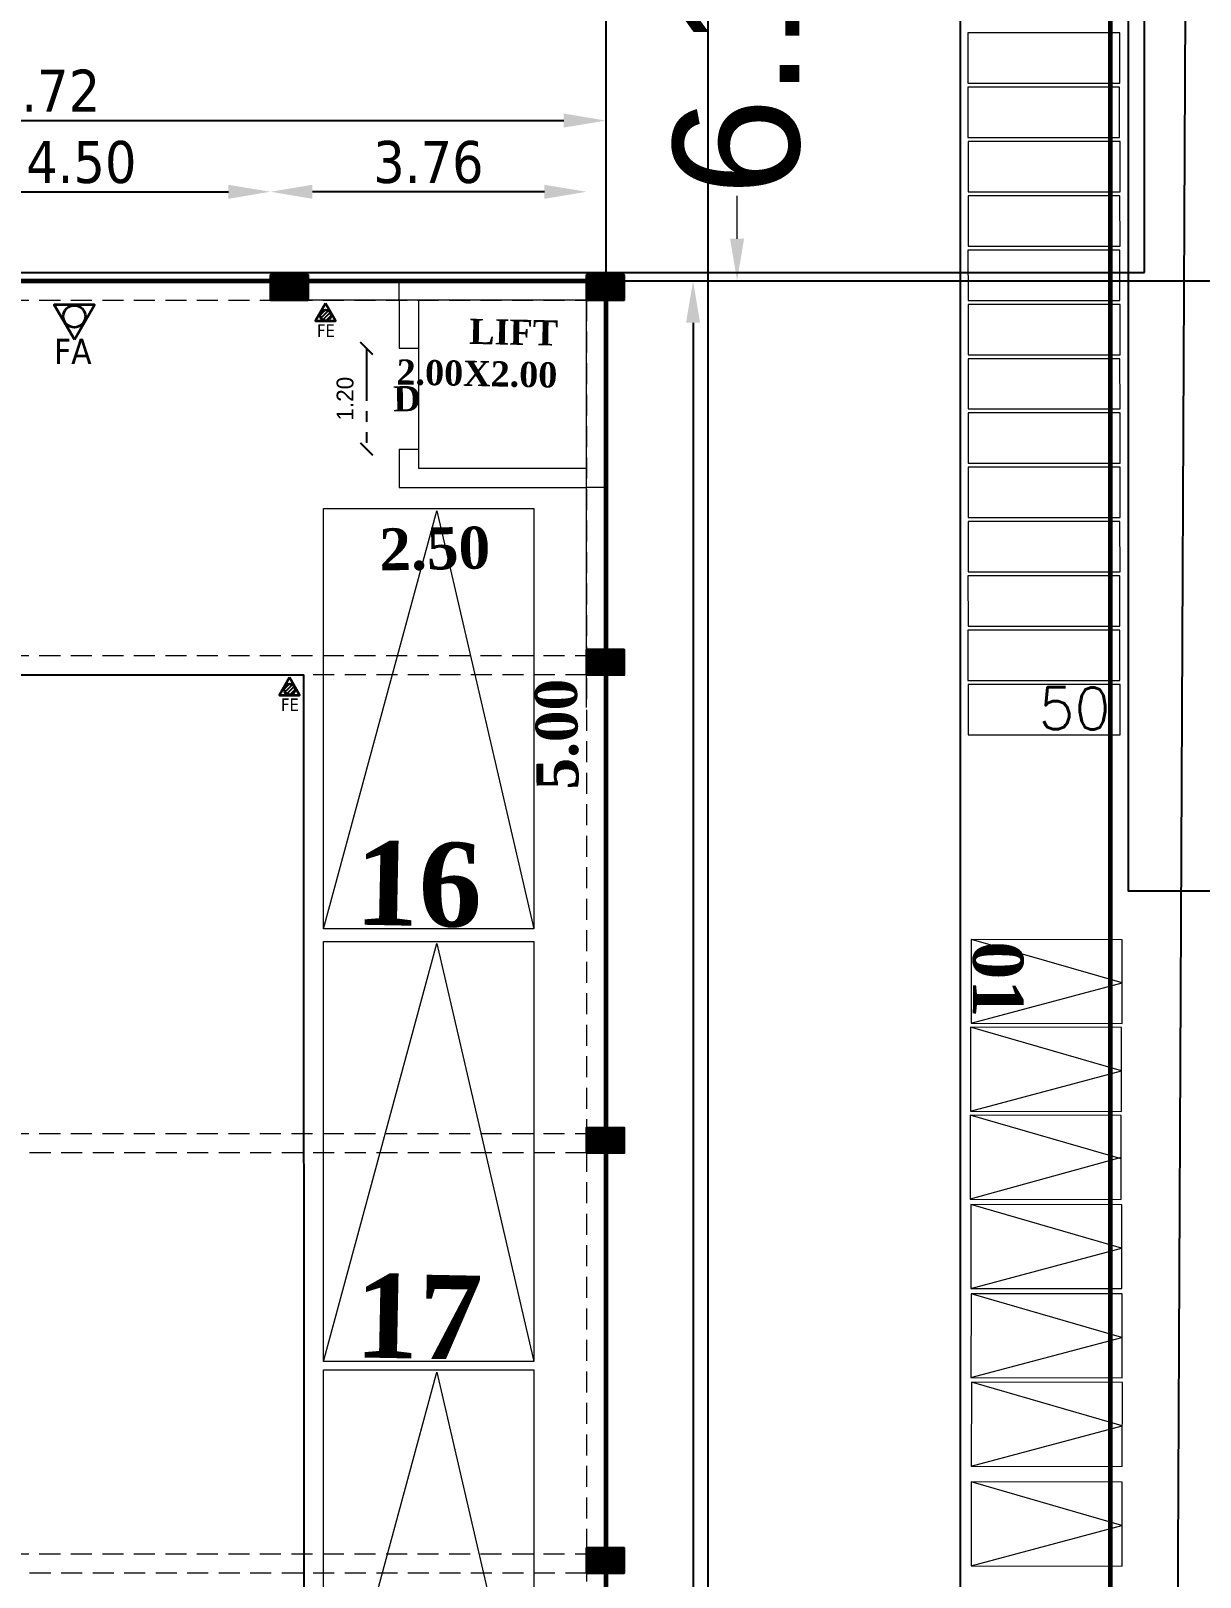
# Model space of a CAD drawing. Header units: metres. Extents: x -44 to 239, y -4 to 219.
# Drawn here: x 23.97 to 37.88, y 152.8 to 171.21 of the extents above; entities that cross this region are included whole.
import ezdxf

# ---------------------------------------------------------------- set-up
doc = ezdxf.new("R2010")
doc.units = ezdxf.units.M
doc.header["$MEASUREMENT"] = 0
doc.linetypes.add('001- GROUND FLOOR PLAN$0$HIDDEN', pattern=[0.375, 0.25, -0.125])
doc.linetypes.add('PHANTOM2', pattern=[1.25, 0.625, -0.125, 0.125, -0.125, 0.125, -0.125])
for name, color, linetype in [('0 @ 1', 7, 'Continuous'), ('11', 248, 'Continuous'), ('AS_AT_SITE', 6, 'Continuous'), ('BLK_1_INTERNAL_VEHICULAR_ACCESS', 161, 'Continuous'), ('BLK_2_COVERED_AREA', 140, 'Continuous'), ('BLK_2_FLR_0_BLT_UP_AREA', 8, 'Continuous'), ('BLK_2_FLR_0_EXIT_WIDTH_DOOR', 2, 'Continuous'), ('BLK_2_FLR_0_STILT', 7, 'Continuous'), ('BLK_2_INTERNAL_VEHICULAR_ACCESS', 161, 'Continuous'), ('BLK_2_LVL_0_BLDG_FOOT_PRINT', 1, 'Continuous'), ('BLK_2_LVL_0_REAR_SETBACK', 11, 'Continuous'), ('BLK_2_LVL_0_SIDE_SETBACK2', 102, 'Continuous'), ('DISTANCE_BLK', 238, 'Continuous'), ('PER_AISLE_WIDTH', 5, 'Continuous'), ('RWH', 130, 'Continuous'), ('TWO_WHEELER_DRIVE_WAY', 6, 'Continuous')]:
    doc.layers.add(name, color=color, linetype=linetype)
for name, color, linetype, lineweight in [('A-Column RCC', 6, 'Continuous', 30), ('A-Hatch Concrete-TC', 253, 'Continuous', 0), ('BLK_2_FLR_0_LIFT_1', 30, 'Continuous', 0), ('CYCLE_PARKING', 250, 'Continuous', 0), ('TWO_WHEELER_PARKING', 7, 'Continuous', 0)]:
    doc.layers.add(name, color=color, linetype=linetype, lineweight=lineweight)
doc.styles.add('ARIAL', font='arial.ttf')
doc.styles.add('CODE', font='tahoma.ttf')
doc.styles.add('MtXpl_Times_New_Roma', font='timesbd.ttf')
doc.styles.add('ROMANS', font='romans__.ttf', dxfattribs={"width": 0.75})
doc.styles.get("Standard").update_dxf_attribs({"font": 'arial.ttf'})
doc.styles.add('USA TEXT', font='GOTHIC.TTF')
doc.dimstyles.new('1-100-ED', dxfattribs={"dimtxt": 0.2, "dimasz": 0.15, "dimexe": 0.18, "dimexo": 0.0625, "dimgap": 0.15, "dimtad": 1, "dimzin": 0, "dimdsep": 46, "dimtxsty": 'USA TEXT', "dimblk": 'ARCHTICK', "dimcen": 0.1, "dimse1": 1, "dimse2": 1, "dimclrd": 256, "dimclrt": 256, "dimadec": 0, "dimazin": 0, "dimtfac": 1, "dimtofl": 0, "dimtmove": 0, "dimatfit": 3, "dimldrblk": 'ARCHTICK', "dimfxl": 0, "dimtolj": 1, "dimtzin": 0, "dimarcsym": 0})
doc.dimstyles.new('Copy of drain width', dxfattribs={"dimtxt": 1.5, "dimasz": 1, "dimexe": 0.18, "dimexo": 0.0625, "dimgap": 0.09, "dimtad": 0, "dimzin": 0, "dimdsep": 46, "dimtxsty": 'ARIAL', "dimcen": 0.09, "dimse1": 1, "dimse2": 1, "dimclrd": 21, "dimadec": 0, "dimazin": 0, "dimtfac": 1, "dimtofl": 0, "dimtmove": 0, "dimatfit": 3, "dimfxl": 0, "dimtolj": 1, "dimtzin": 0, "dimlwd": 9, "dimarcsym": 0})
doc.dimstyles.new('OUTER', dxfattribs={"dimscale": 0, "dimtxt": 0.35, "dimasz": 0.3, "dimexe": 0.18, "dimexo": 0.0625, "dimgap": 0.09, "dimtad": 1, "dimzin": 0, "dimdsep": 46, "dimtxsty": 'CODE', "dimcen": 0.09, "dimse1": 1, "dimse2": 1, "dimclrd": 256, "dimclrt": 1, "dimadec": 0, "dimazin": 0, "dimtfac": 1, "dimtofl": 0, "dimtmove": 2, "dimatfit": 3, "dimfxl": 0, "dimtolj": 1, "dimtzin": 0, "dimarcsym": 0})
pattern_1 = [(45, (-47.618562, 147.236), (-0.022097087, 0.022097087), [])]
pattern_2 = [(45, (-47.190205, 151.687765), (-0.022097087, 0.022097087), [])]
pattern_3 = [(45, (-47.618562, 147.236), (-0.022097087, 0.022097087), [])]
pattern_4 = [(45, (-47.190205, 151.687765), (-0.022097087, 0.022097087), [])]

# ---------------------------------------------------------------- blocks, each defined once
blk = doc.blocks.new('*D456')
at = {"color": 21, "lineweight": 9}
for p, q in [((30.213, 188.75), (29.213, 188.75)), ((39.031, 188.75), (40.031, 188.75))]:
    blk.add_line(p, q, dxfattribs=at)
at = {"color": 21}
for points in [[(30.213, 188.916), (30.213, 188.583), (31.213, 188.75)], [(39.031, 188.916), (39.031, 188.583), (38.031, 188.75)]]:
    blk.add_solid(points, dxfattribs=at)
at = {"layer": 'Defpoints', "color": 0}
for p in [(31.213, 188.75), (38.031, 188.75), (38.031, 164.272)]:
    blk.add_point(p, dxfattribs=at)
at = {"color": 0, "lineweight": 20, "insert": (34.151, 188.75), "char_height": 1.5, "attachment_point": 5, "style": 'ARIAL'}
blk.add_mtext('\\A1;6.82', dxfattribs=at)
blk = doc.blocks.new('*D465')
at = {"color": 21, "lineweight": 9}
for p, q in [((32.375, 173.832), (32.375, 173.322)), ((32.375, 168.733), (32.375, 169.243))]:
    blk.add_line(p, q, dxfattribs=at)
at = {"color": 21}
for points in [[(32.292, 173.832), (32.459, 173.832), (32.375, 174.332)], [(32.292, 168.733), (32.459, 168.733), (32.375, 168.233)]]:
    blk.add_solid(points, dxfattribs=at)
at = {"layer": 'Defpoints', "color": 0}
for p in [(31.213, 174.332), (30.803, 168.233), (32.375, 168.233)]:
    blk.add_point(p, dxfattribs=at)
at = {"color": 0, "insert": (32.375, 171.282), "char_height": 1.5, "attachment_point": 5, "rotation": 90, "style": 'ARIAL'}
blk.add_mtext('\\A1;6.10', dxfattribs=at)
blk = doc.blocks.new('*D466')
at = {"color": 21, "lineweight": 9}
for p, q in [((39.321, 167.233), (39.321, 145.238)), ((39.321, 118.016), (39.321, 140.011))]:
    blk.add_line(p, q, dxfattribs=at)
at = {"color": 21}
for points in [[(39.154, 167.233), (39.487, 167.233), (39.321, 168.233)], [(39.154, 118.016), (39.487, 118.016), (39.321, 117.016)]]:
    blk.add_solid(points, dxfattribs=at)
at = {"layer": 'Defpoints', "color": 0}
for p in [(30.803, 168.233), (30.803, 117.016), (39.321, 117.016)]:
    blk.add_point(p, dxfattribs=at)
at = {"color": 0, "insert": (39.321, 142.624), "char_height": 1.5, "attachment_point": 5, "rotation": 90, "style": 'ARIAL'}
blk.add_mtext('\\A1;51.22', dxfattribs=at)
blk = doc.blocks.new('cq')
at = {"layer": 'A-Hatch Concrete-TC'}
h = blk.add_hatch(dxfattribs=at)
h.set_pattern_fill('ANSI31', scale=0.01, angle=90)
h.set_pattern_definition([(135, (0, 0), (-0.00088388347648, -0.00088388347648), [])])
h.paths.add_polyline_path([(8280.033, -864.633), (8280.033, -864.333), (8279.583, -864.333), (8279.583, -864.633)])
at = {"layer": 'A-Column RCC', "color": 7}
blk.add_lwpolyline([(8280.033, -864.633), (8280.033, -864.333), (8279.583, -864.333), (8279.583, -864.633)], close=True, dxfattribs=at)
blk = doc.blocks.new('*D770')
at = {"lineweight": -2, "ltscale": 2}
blk.add_line((17.593, 170.139), (30.313, 170.139), dxfattribs=at)
at = {"ltscale": 2}
for points in [[(17.593, 170.223), (17.593, 170.056), (17.093, 170.139)], [(30.313, 170.223), (30.313, 170.056), (30.813, 170.139)]]:
    blk.add_solid(points, dxfattribs=at)
at = {"layer": 'Defpoints', "color": 0, "ltscale": 2}
for p in [(30.813, 170.139), (17.093, 167.481), (30.813, 167.481)]:
    blk.add_point(p, dxfattribs=at)
at = {"color": 1, "lineweight": 20, "ltscale": 2, "insert": (23.953, 170.49), "char_height": 0.5, "attachment_point": 5, "style": 'CODE'}
blk.add_mtext('\\A1;13.72', dxfattribs=at)
blk = doc.blocks.new('*D771')
at = {"lineweight": -2, "ltscale": 2}
blk.add_line((31.852, 167.733), (31.852, 117.516), dxfattribs=at)
at = {"ltscale": 2}
for points in [[(31.768, 167.733), (31.935, 167.733), (31.852, 168.233)], [(31.768, 117.516), (31.935, 117.516), (31.852, 117.016)]]:
    blk.add_solid(points, dxfattribs=at)
at = {"layer": 'Defpoints', "color": 0, "ltscale": 2}
for p in [(30.583, 168.233), (24.826, 117.016), (31.852, 117.016)]:
    blk.add_point(p, dxfattribs=at)
at = {"color": 1, "lineweight": 20, "ltscale": 2, "insert": (31.501, 142.624), "char_height": 0.5, "attachment_point": 5, "rotation": 90, "style": 'CODE'}
blk.add_mtext('\\A1;51.22', dxfattribs=at)
blk = doc.blocks.new('*D773')
at = {"lineweight": -2, "ltscale": 2}
blk.add_line((22.823, 169.292), (26.323, 169.292), dxfattribs=at)
at = {"ltscale": 2}
for points in [[(22.823, 169.375), (22.823, 169.208), (22.323, 169.292)], [(26.323, 169.375), (26.323, 169.208), (26.823, 169.292)]]:
    blk.add_solid(points, dxfattribs=at)
at = {"layer": 'Defpoints', "color": 0, "ltscale": 2}
for p in [(26.823, 169.292), (26.823, 168.003), (22.323, 167.559)]:
    blk.add_point(p, dxfattribs=at)
at = {"color": 1, "lineweight": 20, "ltscale": 2, "insert": (24.573, 169.642), "char_height": 0.5, "attachment_point": 5, "style": 'CODE'}
blk.add_mtext('\\A1;4.50', dxfattribs=at)
blk = doc.blocks.new('*D774')
at = {"lineweight": -2, "ltscale": 2}
blk.add_line((30.083, 169.292), (27.323, 169.292), dxfattribs=at)
at = {"ltscale": 2}
for points in [[(27.323, 169.375), (27.323, 169.208), (26.823, 169.292)], [(30.083, 169.375), (30.083, 169.208), (30.583, 169.292)]]:
    blk.add_solid(points, dxfattribs=at)
at = {"layer": 'Defpoints', "color": 0, "ltscale": 2}
for p in [(26.823, 169.292), (26.823, 168.003), (30.583, 167.668)]:
    blk.add_point(p, dxfattribs=at)
at = {"color": 1, "lineweight": 20, "ltscale": 2, "insert": (28.703, 169.642), "char_height": 0.5, "attachment_point": 5, "style": 'CODE'}
blk.add_mtext('\\A1;3.76', dxfattribs=at)
blk = doc.blocks.new('_ArchTick')
at = {"color": 0, "linetype": 'ByBlock', "const_width": 0.15}
blk.add_lwpolyline([(-0.5, -0.5), (0.5, 0.5)], dxfattribs=at)
blk = doc.blocks.new('*D489')
at = {"layer": 'BLK_2_FLR_0_EXIT_WIDTH_DOOR', "linetype": 'PHANTOM2', "lineweight": -2}
blk.add_line((27.967, 167.429), (27.967, 166.229), dxfattribs=at)
at = {"layer": 'Defpoints', "color": 0}
for p in [(28.353, 167.429), (27.967, 166.229), (28.353, 166.229)]:
    blk.add_point(p, dxfattribs=at)
at = {"layer": 'BLK_2_FLR_0_EXIT_WIDTH_DOOR', "lineweight": -2, "xscale": 0.15, "yscale": 0.15, "zscale": 0.15}
for p, rotation in [((27.967, 167.429), 90), ((27.967, 166.229), 270)]:
    blk.add_blockref('_ArchTick', p, dxfattribs=dict(at, rotation=rotation))
at = {"layer": 'BLK_2_FLR_0_EXIT_WIDTH_DOOR', "insert": (27.712, 166.829), "char_height": 0.2, "attachment_point": 5, "rotation": 90, "style": 'USA TEXT'}
blk.add_mtext('\\A1;1.20', dxfattribs=at)

msp = doc.modelspace()

# ---------------------------------------------------------------- hatches: boundary and pattern name
at = {"lineweight": 25}
h = msp.add_hatch(dxfattribs=at)
h.set_pattern_fill('ANSI31', color=256, scale=0.25)
h.set_pattern_definition(pattern_2)
h.paths.add_polyline_path([(27.41311, 167.82302, 1), (27.54425, 167.82302, 1)])
h = msp.add_hatch(dxfattribs=at)
h.set_pattern_fill('ANSI31', color=256, scale=0.25)
h.set_pattern_definition(pattern_2)
h.paths.add_polyline_path([(27.41311, 167.82302, 1), (27.54425, 167.82302, 1)])
h = msp.add_hatch(dxfattribs=at)
h.set_pattern_fill('ANSI31', color=256, scale=0.25)
h.set_pattern_definition(pattern_4)
h.paths.add_polyline_path([(27.41311, 167.82302, 1), (27.54425, 167.82302, 1)])
h = msp.add_hatch(dxfattribs=at)
h.set_pattern_fill('ANSI31', color=256, scale=0.25)
h.set_pattern_definition(pattern_4)
h.paths.add_polyline_path([(27.41311, 167.82302, 1), (27.54425, 167.82302, 1)])
h = msp.add_hatch(dxfattribs=at)
h.set_pattern_fill('ANSI31', color=256, scale=0.25)
h.set_pattern_definition(pattern_1)
h.paths.add_polyline_path([(26.98476, 163.37126, 1), (27.1159, 163.37126, 1)])
h = msp.add_hatch(dxfattribs=at)
h.set_pattern_fill('ANSI31', color=256, scale=0.25)
h.set_pattern_definition(pattern_1)
h.paths.add_polyline_path([(26.98476, 163.37126, 1), (27.1159, 163.37126, 1)])
h = msp.add_hatch(dxfattribs=at)
h.set_pattern_fill('ANSI31', color=256, scale=0.25)
h.set_pattern_definition(pattern_3)
h.paths.add_polyline_path([(26.98476, 163.37126, 1), (27.1159, 163.37126, 1)])
h = msp.add_hatch(dxfattribs=at)
h.set_pattern_fill('ANSI31', color=256, scale=0.25)
h.set_pattern_definition(pattern_3)
h.paths.add_polyline_path([(26.98476, 163.37126, 1), (27.1159, 163.37126, 1)])

# ---------------------------------------------------------------- linework, layer by layer
at = {"color": 7, "lineweight": 20}
for p, q in [((30.58337, 168.00295, 800.872), (27.27337, 168.00295, 800.872)), ((30.58337, 168.00295, 800.872), (27.27337, 168.00295, 800.872)), ((30.58337, 163.15295, 800.872), (30.58337, 168.00295, 800.872)), ((30.58337, 163.15295, 800.872), (30.58337, 168.00295, 800.872)), ((28.35337, 167.42939, 800.872), (28.58337, 167.42939, 800.872)), ((28.35337, 167.42939, 800.872), (28.58337, 167.42939, 800.872)), ((28.35337, 166.22939, 800.872), (28.58337, 166.22939, 800.872)), ((28.35337, 166.22939, 800.872), (28.58337, 166.22939, 800.872)), ((27.45514, 160.52086, 800.872), (28.80183, 165.49569, 800.872)), ((28.80183, 165.49569, 800.872), (29.95514, 160.52086, 800.872)), ((27.45514, 155.37039, 800.872), (28.80183, 160.34522, 800.872)), ((28.80183, 160.34522, 800.872), (29.95514, 155.37039, 800.872)), ((27.45514, 150.27039, 800.872), (28.80183, 155.24522, 800.872)), ((28.80183, 155.24522, 800.872), (29.95514, 150.27039, 800.872))]:
    msp.add_line(p, q, dxfattribs=at)
at = {"color": 7, "linetype": '001- GROUND FLOOR PLAN$0$HIDDEN', "lineweight": 20}
for p, q in [((17.32337, 163.77295, 800.872), (30.58337, 163.77295, 800.872)), ((17.32337, 163.77295, 800.872), (30.58337, 163.77295, 800.872)), ((30.58337, 163.54295, 800.872), (17.32337, 163.54295, 800.872)), ((30.58337, 163.54295, 800.872), (17.32337, 163.54295, 800.872)), ((17.32337, 158.08295, 800.872), (30.58337, 158.08295, 800.872)), ((17.32337, 158.08295, 800.872), (30.58337, 158.08295, 800.872)), ((30.58337, 157.85295, 800.872), (17.32337, 157.85295, 800.872)), ((30.58337, 157.85295, 800.872), (17.32337, 157.85295, 800.872)), ((17.32337, 153.08295, 800.872), (30.58337, 153.08295, 800.872)), ((17.32337, 153.08295, 800.872), (30.58337, 153.08295, 800.872)), ((30.58337, 152.85295, 800.872), (17.32337, 152.85295, 800.872)), ((30.58337, 152.85295, 800.872), (17.32337, 152.85295, 800.872))]:
    msp.add_line(p, q, dxfattribs=at)
at = {"lineweight": 20}
for p, q in [((36.95731, 159.87615, 1601.744), (35.16319, 160.39363, 1601.744)), ((35.15901, 159.39503, 1601.744), (36.95731, 159.87615, 1601.744)), ((36.94763, 158.8288, 1601.744), (35.15351, 159.34818, 1601.744)), ((35.15185, 158.34958, 1601.744), (36.94763, 158.8288, 1601.744)), ((36.9435, 157.78152, 1501.635), (35.14938, 158.3009, 1501.635)), ((36.94604, 157.79861, 1501.635), (35.14772, 157.3023, 1501.635)), ((36.95056, 156.71929, 1401.526), (35.15644, 157.23868, 1401.526)), ((35.15478, 156.24007, 1401.526), (36.95056, 156.71929, 1401.526)), ((36.95392, 155.65739, 1301.417), (35.15981, 156.17677, 1301.417)), ((35.15815, 155.17817, 1301.417), (36.95392, 155.65739, 1301.417)), ((36.95683, 154.60422, 1201.308), (35.16271, 155.1236, 1201.308)), ((35.16105, 154.12499, 1201.308), (36.95683, 154.60422, 1201.308)), ((36.95485, 153.41769, 1201.308), (35.16073, 153.93707, 1201.308)), ((35.15907, 152.93847, 1201.308), (36.95485, 153.41769, 1201.308))]:
    msp.add_line(p, q, dxfattribs=at)
at = {"color": 7, "lineweight": 20, "elevation": 800.872}
for points in [[(28.35337, 168.00295), (28.35337, 168.23295), (30.81337, 168.23295), (30.81337, 165.77295), (30.58337, 165.77295)], [(28.35337, 168.00295), (28.35337, 168.23295), (30.81337, 168.23295), (30.81337, 165.77295), (30.58337, 165.77295)], [(28.35337, 168.00295), (28.35337, 167.42939)], [(28.35337, 168.00295), (28.35337, 167.42939)], [(28.58337, 166.22939), (28.58337, 166.00295), (30.58337, 166.00295), (30.58337, 168.00295), (28.58337, 168.00295), (28.58337, 167.42939)], [(28.58337, 166.22939), (28.58337, 166.00295), (30.58337, 166.00295), (30.58337, 168.00295), (28.58337, 168.00295), (28.58337, 167.42939)], [(28.35337, 166.22939), (28.35337, 165.77295), (30.58337, 165.77295)], [(28.35337, 166.22939), (28.35337, 165.77295), (30.58337, 165.77295)]]:
    msp.add_lwpolyline(points, dxfattribs=at)
at = {"color": 7, "linetype": '001- GROUND FLOOR PLAN$0$HIDDEN', "lineweight": 20, "elevation": 800.872}
msp.add_lwpolyline([(17.32337, 117.24595), (17.32337, 168.00295), (30.58337, 168.00295), (30.58337, 117.24595)], close=True, dxfattribs=at)
at = {"lineweight": 35, "elevation": 800.872}
for points in [[(24.49007, 167.53207), (24.72982, 167.94732), (24.25032, 167.94732)], [(24.49007, 167.53207), (24.72982, 167.94732), (24.25032, 167.94732)], [(24.49007, 167.53207), (24.72982, 167.94732), (24.25032, 167.94732)], [(24.49007, 167.53207), (24.72982, 167.94732), (24.25032, 167.94732)], [(27.47868, 167.96144), (27.35881, 167.75381), (27.59856, 167.75381)], [(27.47868, 167.96144), (27.35881, 167.75381), (27.59856, 167.75381)], [(27.47868, 167.96144), (27.35881, 167.75381), (27.59856, 167.75381)], [(27.47868, 167.96144), (27.35881, 167.75381), (27.59856, 167.75381)], [(27.05033, 163.50967), (26.93045, 163.30205), (27.1702, 163.30205)], [(27.05033, 163.50967), (26.93045, 163.30205), (27.1702, 163.30205)], [(27.05033, 163.50967), (26.93045, 163.30205), (27.1702, 163.30205)], [(27.05033, 163.50967), (26.93045, 163.30205), (27.1702, 163.30205)]]:
    msp.add_lwpolyline(points, close=True, dxfattribs=at)
at = {"lineweight": 35}
for centre, radius in [((24.49007, 167.80891, 800.872), 0.13114), ((24.49007, 167.80891, 800.872), 0.13114), ((24.49007, 167.80891, 800.872), 0.13114), ((24.49007, 167.80891, 800.872), 0.13114), ((27.47868, 167.82302, 800.872), 0.06557), ((27.47868, 167.82302, 800.872), 0.06557), ((27.47868, 167.82302, 800.872), 0.06557), ((27.47868, 167.82302, 800.872), 0.06557), ((27.05033, 163.37126, 800.872), 0.06557), ((27.05033, 163.37126, 800.872), 0.06557), ((27.05033, 163.37126, 800.872), 0.06557), ((27.05033, 163.37126, 800.872), 0.06557)]:
    msp.add_circle(centre, radius, dxfattribs=at)
at = {"layer": '11', "lineweight": 20, "elevation": 800.872}
for points in [[(27.45514, 165.52086), (29.95514, 165.52086), (29.95514, 160.52086), (27.45514, 160.52086)], [(27.45514, 160.37039), (29.95514, 160.37039), (29.95514, 155.37039), (27.45514, 155.37039)], [(27.45514, 155.27039), (29.95514, 155.27039), (29.95514, 150.27039), (27.45514, 150.27039)]]:
    msp.add_lwpolyline(points, close=True, dxfattribs=at)
at = {"layer": 'AS_AT_SITE', "elevation": 800.872}
msp.add_lwpolyline([(-8.40444, 63.40894), (-13.56915, 196.79995), (37.8261, 196.53738), (37.36288, 98.74885)], close=True, dxfattribs=at)
at = {"layer": 'BLK_1_INTERNAL_VEHICULAR_ACCESS', "elevation": 800.872}
msp.add_lwpolyline([(37.22253, 168.33163), (37.22253, 196.79776), (-10.44671, 196.79764), (-10.45737, 111.01831), (17.09253, 111.01529), (17.09259, 168.33163)], close=True, dxfattribs=at)
at = {"layer": 'BLK_2_COVERED_AREA', "lineweight": 60, "elevation": 800.872}
msp.add_lwpolyline([(17.09337, 117.01595), (17.09337, 168.23295), (30.81337, 168.23295), (30.81337, 117.01595)], close=True, dxfattribs=at)
at = {"layer": 'BLK_2_FLR_0_BLT_UP_AREA', "color": 8, "lineweight": 20, "elevation": 800.872}
msp.add_lwpolyline([(17.09337, 117.01595), (17.09337, 168.23295), (30.81337, 168.23295), (30.81337, 117.01595)], close=True, dxfattribs=at)
at = {"layer": 'BLK_2_FLR_0_LIFT_1', "elevation": 800.872}
msp.add_lwpolyline([(28.58337, 166.00295), (30.58337, 166.00295), (30.58337, 168.00295), (28.58337, 168.00295)], close=True, dxfattribs=at)
at = {"layer": 'BLK_2_FLR_0_STILT', "lineweight": 20, "elevation": 800.872}
msp.add_lwpolyline([(17.09337, 117.01595), (17.09337, 168.23295), (30.81337, 168.23295), (30.81337, 117.01595)], close=True, dxfattribs=at)
at = {"layer": 'BLK_2_INTERNAL_VEHICULAR_ACCESS', "lineweight": 60, "elevation": 800.872}
msp.add_lwpolyline([(11.09337, 111.01595), (11.09337, 174.23295), (36.81337, 174.23295), (36.81337, 111.01595)], close=True, dxfattribs=at)
at = {"layer": 'BLK_2_LVL_0_BLDG_FOOT_PRINT', "lineweight": 60, "elevation": 800.872}
msp.add_lwpolyline([(17.09337, 117.01595), (17.09337, 168.23295), (30.81337, 168.23295), (30.81337, 117.01595)], close=True, dxfattribs=at)
at = {"layer": 'BLK_2_LVL_0_REAR_SETBACK', "elevation": 800.872}
msp.add_lwpolyline([(17.09337, 168.23295), (17.08337, 196.79995), (30.80337, 196.79995), (30.81337, 168.23295)], close=True, dxfattribs=at)
at = {"layer": 'BLK_2_LVL_0_SIDE_SETBACK2', "elevation": 800.872}
msp.add_lwpolyline([(30.81337, 117.01595), (30.81337, 168.23295), (38.03085, 168.23295), (38.03085, 117.01595)], close=True, dxfattribs=at)
at = {"layer": 'CYCLE_PARKING', "color": 250, "linetype": 'Continuous'}
for points in [[(36.92849, 170.58375), (36.9278, 171.18235), (35.12031, 171.18235), (35.121, 170.58375)], [(36.92739, 169.93755), (36.92669, 170.53616), (35.1192, 170.53616), (35.1199, 169.93755)], [(36.93293, 169.29136), (36.93223, 169.88997), (35.12474, 169.88997), (35.12544, 169.29136)], [(36.93182, 168.64517), (36.93112, 169.24377), (35.12363, 169.24377), (35.12433, 168.64517)], [(36.93071, 167.99897), (36.93002, 168.59758), (35.12252, 168.59758), (35.12322, 167.99897)], [(36.93293, 167.35278), (36.93223, 167.95139), (35.12474, 167.95139), (35.12544, 167.35278)], [(36.93182, 166.70659), (36.93112, 167.30519), (35.12363, 167.30519), (35.12433, 166.70659)], [(36.93293, 166.06039), (36.93223, 166.659), (35.12474, 166.659), (35.12544, 166.06039)], [(36.93293, 165.4142), (36.93223, 166.01281), (35.12474, 166.01281), (35.12544, 165.4142)], [(36.93182, 164.768), (36.93112, 165.36661), (35.12363, 165.36661), (35.12433, 164.768)], [(36.93071, 164.12181), (36.93002, 164.72042), (35.12252, 164.72042), (35.12322, 164.12181)], [(36.9296, 163.47562), (36.92891, 164.07422), (35.12142, 164.07422), (35.12211, 163.47562)], [(36.93293, 162.82942), (36.93223, 163.42803), (35.12474, 163.42803), (35.12544, 162.82942)]]:
    msp.add_lwpolyline(points, close=True, dxfattribs=at)
at = {"layer": 'DISTANCE_BLK', "elevation": 800.872}
msp.add_lwpolyline([(17.09337, 117.01595), (17.09337, 168.23295), (30.81337, 168.23295), (30.81337, 117.01595)], close=True, dxfattribs=at)
at = {"layer": 'PER_AISLE_WIDTH', "color": 5, "elevation": 800.872}
msp.add_lwpolyline([(27.23211, 117.01595), (22.70372, 117.01595), (22.70372, 163.54295), (27.21513, 163.54295)], close=True, dxfattribs=at)
at = {"layer": 'RWH', "color": 130, "ltscale": 400, "elevation": 800.872}
msp.add_lwpolyline([(-9.48194, 117.01595), (-10.48268, 117.01597), (-13.56915, 196.79995), (38.03085, 196.79995), (38.03085, 160.96884), (37.03085, 160.96884), (37.03085, 195.79995), (-12.52972, 195.79995)], close=True, dxfattribs=at)
at = {"layer": 'TWO_WHEELER_DRIVE_WAY', "elevation": 800.872}
msp.add_lwpolyline([(32.03085, 106.99998), (32.03085, 195.79995), (35.03085, 195.79995), (35.03085, 109.23999)], close=True, dxfattribs=at)
at = {"layer": 'TWO_WHEELER_PARKING', "color": 2, "linetype": 'Continuous', "lineweight": 20}
for points, elevation in [([(36.9565, 159.39204), (36.95816, 160.39064), (35.16067, 160.39364), (35.15901, 159.39503)], 1601.744), ([(36.94934, 158.34658), (36.951, 159.34519), (35.15351, 159.34818), (35.15185, 158.34958)], 1601.744), ([(36.94521, 157.2993), (36.94687, 158.29791), (35.14938, 158.3009), (35.14772, 157.3023)], 1501.635), ([(36.95227, 156.23708), (36.95393, 157.23568), (35.15644, 157.23868), (35.15478, 156.24007)], 1401.526), ([(36.95564, 155.17517), (36.9573, 156.17378), (35.15981, 156.17677), (35.15815, 155.17817)], 1301.417), ([(36.95854, 154.122), (36.9602, 155.12061), (35.16271, 155.1236), (35.16105, 154.12499)], 1201.308), ([(36.95656, 152.93547), (36.95822, 153.93408), (35.16073, 153.93707), (35.15907, 152.93847)], 1201.308)]:
    msp.add_lwpolyline(points, close=True, dxfattribs=dict(at, elevation=elevation))

# ---------------------------------------------------------------- block references
at = {"color": 7, "lineweight": 20, "xscale": -1}
for p in [(8306.85669, 1032.63548, 800.872), (8306.85669, 1032.63548, 800.872), (8310.61669, 1032.63548, 800.872), (8310.61669, 1032.63548, 800.872), (8310.61669, 1028.17548, 800.872), (8310.61669, 1028.17548, 800.872), (8310.61669, 1022.48548, 800.872), (8310.61669, 1022.48548, 800.872), (8310.61669, 1017.48548, 800.872), (8310.61669, 1017.48548, 800.872)]:
    msp.add_blockref('cq', p, dxfattribs=at)

# ---------------------------------------------------------------- texts
at = {"lineweight": 35, "style": 'CODE'}
for s, height, p in [('FE', 0.15, (27.37653, 167.56342, 800.872)), ('FE', 0.15, (27.37653, 167.56342, 800.872)), ('FE', 0.15, (27.37653, 167.56342, 800.872)), ('FE', 0.15, (27.37653, 167.56342, 800.872)), ('FA', 0.3, (24.2492, 167.24248, 800.872)), ('FA', 0.3, (24.2492, 167.24248, 800.872)), ('FE', 0.15, (26.94817, 163.11165, 800.872)), ('FE', 0.15, (26.94817, 163.11165, 800.872)), ('FE', 0.15, (26.94817, 163.11165, 800.872)), ('FE', 0.15, (26.94817, 163.11165, 800.872))]:
    msp.add_text(s, height=height, dxfattribs=at).set_placement(p)
at = {"color": 7, "lineweight": 20, "style": 'MtXpl_Times_New_Roma'}
for s, height, rotation, p in [('D', 0.3, 1.128911, (28.28739, 166.67666, 800.872)), ('D', 0.3, 1.128911, (28.28739, 166.67666, 800.872)), ('16', 1, 358.871089, (27.82263, 160.57024, 800.872)), ('17', 1, 358.871089, (27.82263, 155.41977, 800.872))]:
    msp.add_text(s, height=height, rotation=rotation, dxfattribs=at).set_placement(p)
at = {"lineweight": 30, "style": 'ROMANS'}
msp.add_text('50', height=0.5, rotation=359.901749, dxfattribs=at).set_placement((35.96133, 162.89463, -0.77635))
at = {"lineweight": 20, "style": 'MtXpl_Times_New_Roma'}
msp.add_text('01', height=0.6, rotation=269.904568, dxfattribs=at).set_placement((35.18179, 160.37133, 1601.744))
at = {"color": 7, "lineweight": 20, "width": 1.2966712}
for s, insert, char_height, attachment_point, rotation in [('{\\fTimes New Roman|b1|i0|c0|p18;LIFT\\P2.00X2.00}', (30.24945, 167.76043, 800.872), 0.3, 3, 358.871089), ('{\\fTimes New Roman|b1|i0|c0|p18;LIFT\\P2.00X2.00}', (30.24945, 167.76043, 800.872), 0.3, 3, 358.871089), ('{\\fTimes New Roman|b1|i0|c0|p18;2.50}', (29.44353, 164.79886, 800.872), 0.5, 9, 1.128911), ('{\\fTimes New Roman|b1|i0|c0|p18;5.00}', (30.47867, 163.50027, 800.872), 0.5, 9, 90.970275)]:
    msp.add_mtext(s, dxfattribs=dict(at, insert=insert, char_height=char_height, attachment_point=attachment_point, rotation=rotation))

# ---------------------------------------------------------------- dimensions: what is measured, and where the dimension line sits
at = {"color": 1, "lineweight": 20}
dim = msp.add_linear_dim(base=(38.03085, 188.74951, 800.872), p1=(31.21337, 188.74951, 800.872), p2=(38.03085, 164.27171, 800.872), angle=180, dimstyle='Copy of drain width', override={"dimtmove": 2}, dxfattribs=at)
dim.commit()
dim.dimension.update_dxf_attribs({"geometry": '*D456', "text_midpoint": (34.15104, 188.74951, 800.872), "dimtype": 160})
at = {"color": 1}
dim = msp.add_linear_dim(base=(32.37541, 168.23295, 800.872), p1=(31.21337, 174.33163, 800.872), p2=(30.80337, 168.23295, 800.872), angle=90, dimstyle='Copy of drain width', override={"dimasz": 0.5}, dxfattribs=at)
dim.commit()
dim.dimension.update_dxf_attribs({"geometry": '*D465', "text_midpoint": (32.37541, 171.28229, 800.872)})
dim = msp.add_linear_dim(base=(39.32051, 117.01595, 800.872), p1=(30.80337, 168.23295, 800.872), p2=(30.80337, 117.01595, 800.872), angle=90, dimstyle='Copy of drain width', dxfattribs=at)
dim.commit()
dim.dimension.update_dxf_attribs({"geometry": '*D466', "text_midpoint": (39.32051, 142.62445, 800.872)})
at = {"layer": '0 @ 1', "color": 7, "lineweight": 20, "ltscale": 2}
for base, p1, p2, picture, middle in [((30.81337, 170.13934, 800.872), (17.09337, 167.4808, 800.872), (30.81337, 167.4808, 800.872), '*D770', (23.95337, 170.48975, 800.872)), ((26.82337, 169.29183, 800.872), (22.32337, 167.55861, 800.872), (26.82337, 168.00295, 800.872), '*D773', (24.57337, 169.64207, 800.872)), ((26.82337, 169.29183, 800.872), (30.58337, 167.66846, 800.872), (26.82337, 168.00295, 800.872), '*D774', (28.70337, 169.64224, 800.872))]:
    dim = msp.add_linear_dim(base=base, p1=p1, p2=p2, dimstyle='OUTER', override={"dimscale": 1, "dimtxt": 0.5, "dimasz": 0.5, "dimtad": 3, "dimtix": 0, "dimtofl": 0, "dimtmove": 2, "dimatfit": 3}, dxfattribs=at)
    dim.commit()
    dim.dimension.update_dxf_attribs({"geometry": picture, "text_midpoint": middle})
dim = msp.add_linear_dim(base=(31.85158, 117.01595, 800.872), p1=(30.58337, 168.23295, 800.872), p2=(24.82635, 117.01595, 800.872), angle=90, dimstyle='OUTER', override={"dimscale": 1, "dimtxt": 0.5, "dimasz": 0.5, "dimtad": 3, "dimtix": 0, "dimtofl": 0, "dimtmove": 2, "dimatfit": 3}, dxfattribs=at)
dim.commit()
dim.dimension.update_dxf_attribs({"geometry": '*D771', "text_midpoint": (31.50117, 142.62445, 800.872)})
at = {"layer": 'BLK_2_FLR_0_EXIT_WIDTH_DOOR'}
dim = msp.add_linear_dim(base=(27.9668, 166.22939, 800.872), p1=(28.35337, 167.42939, 800.872), p2=(28.35337, 166.22939, 800.872), angle=90, dimstyle='1-100-ED', override={"dimfxl": 75, "dimarcsym": 2}, dxfattribs=at)
dim.commit()
dim.dimension.update_dxf_attribs({"geometry": '*D489', "text_midpoint": (27.71177, 166.82939, 800.872)})

doc.saveas('drawing.dxf')
